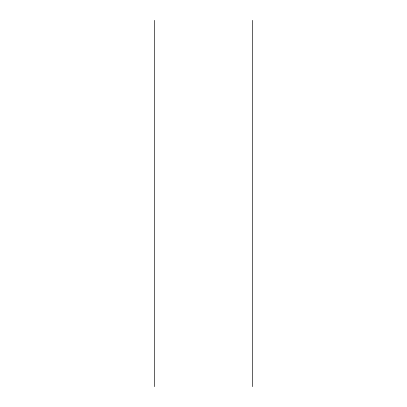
<?xml version="1.0" encoding="UTF-8"?>
<svg xmlns="http://www.w3.org/2000/svg" width="407" height="407" viewBox="0 0 407 407"><rect width="100%" height="100%" fill="white"/><g stroke="black" fill="none" stroke-linecap="round" stroke-linejoin="round"><path stroke-width="0.61" d="M252.34 20.35L252.34 386.65M154.66 20.35L154.66 386.65"/></g></svg>
